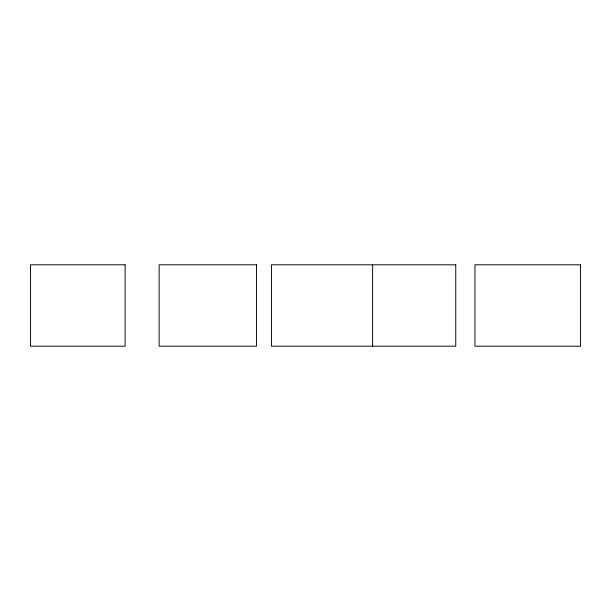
<?xml version="1.0" encoding="UTF-8"?>
<svg xmlns="http://www.w3.org/2000/svg" width="611" height="611" viewBox="0 0 611 611"><rect width="100%" height="100%" fill="white"/><g stroke="black" fill="none" stroke-linecap="round" stroke-linejoin="round"><path stroke-width="0.92" d="M372.618 264.8L372.618 346.2M125.125 264.8L30.55 264.8L30.55 346.2L125.125 346.2L125.125 264.8M256.452 264.8L159.143 264.8L159.143 346.2L256.452 346.2L256.452 264.8M455.76 264.8L271.483 264.8L271.483 346.2L455.76 346.2L455.76 264.8M580.45 264.8L474.946 264.8L474.946 346.2L580.45 346.2L580.45 264.8"/></g></svg>
